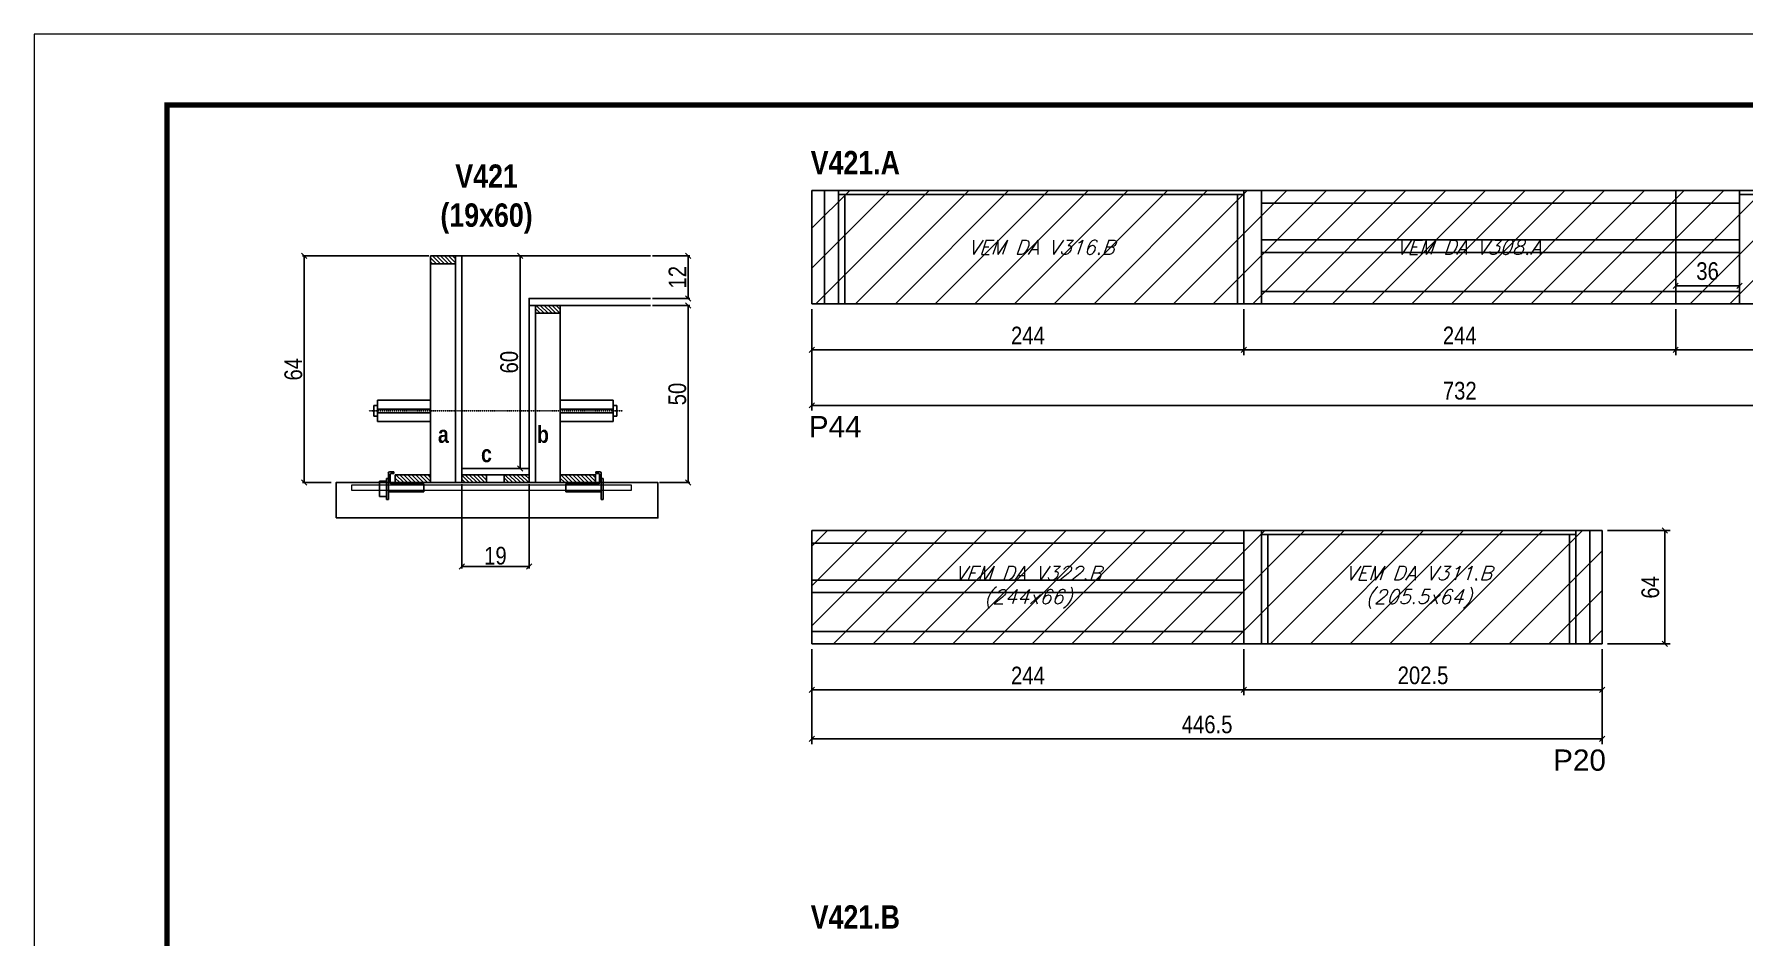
# Model space of a CAD drawing. Extents: x 3309 to 9590, y -2522 to 15424.
# Drawn here: x 3309 to 4275, y 8355 to 8865 of the extents above; entities that cross this region are included whole.
import ezdxf

# ---------------------------------------------------------------- set-up
doc = ezdxf.new("R2010")
doc.units = 0
doc.linetypes.add('DASHED', pattern=[0.75, 0.5, -0.25])
doc.linetypes.add('HIDDEN', pattern=[0.375, 0.25, -0.125])
for name, color, linetype in [('5', 5, 'Continuous'), ('barrote', 251, 'Continuous'), ('COTA', 241, 'Continuous'), ('detalhes', 4, 'Continuous'), ('NOMENCLATURA', 7, 'Continuous'), ('Painéis', 200, 'Continuous'), ('presilha', 1, 'Continuous'), ('SARR_2.2x10', 60, 'Continuous'), ('SARR_2.2x7', 40, 'Continuous'), ('SARR_3.5x7', 81, 'Continuous'), ('TENSOR', 3, 'Continuous'), ('texto', 7, 'Continuous')]:
    doc.layers.add(name, color=color, linetype=linetype)
for name, color, linetype, lineweight in [('CONCRETO', 251, 'Continuous', 25), ('Folhas', 255, 'Continuous', 9), ('Hachura', 251, 'Continuous', 9), ('SARRAFO DE PRESSAO', 251, 'DASHED', 9), ('SCO-___-LAJ', 2, 'Continuous', 0)]:
    doc.layers.add(name, color=color, linetype=linetype, lineweight=lineweight)
doc.styles.add('COTA TECNICA', font='techl___.ttf', dxfattribs={"height": 10})
doc.styles.add('COTA TECNICA 2X', font='techl___.ttf', dxfattribs={"height": 10})
doc.styles.add('Romans', font='romans.shx')
doc.styles.get("Standard").update_dxf_attribs({"font": 'arial.ttf'})
doc.styles.add('TECNICA', font='techb___.ttf', dxfattribs={"height": 10})
doc.dimstyles.new('PAINEL', dxfattribs={"dimtxt": 10, "dimasz": 3, "dimexe": 3, "dimexo": 3, "dimgap": 3, "dimtad": 1, "dimdec": 1, "dimzin": 12, "dimdsep": 46, "dimtxsty": 'COTA TECNICA', "dimblk1": 'OBLIQUE', "dimblk2": 'OBLIQUE', "dimsah": 1, "dimcen": 0.9, "dimclrd": 4, "dimclre": 4, "dimclrt": 240, "dimadec": 1, "dimazin": 3, "dimtfac": 1, "dimtdec": 1, "dimtmove": 0, "dimatfit": 3, "dimfxl": 1, "dimtolj": 1, "dimtzin": 12, "dimarcsym": 0})
doc.dimstyles.new('SECAO', dxfattribs={"dimscale": 0.333333, "dimtxt": 5, "dimasz": 9, "dimexe": 3, "dimexo": 3, "dimgap": 3, "dimtad": 1, "dimdec": 1, "dimlfac": 0.5, "dimzin": 12, "dimdsep": 46, "dimtxsty": 'COTA TECNICA 2X', "dimblk1": 'OBLIQUE', "dimblk2": 'OBLIQUE', "dimsah": 1, "dimcen": 0.9, "dimclrd": 4, "dimclre": 4, "dimclrt": 240, "dimadec": 1, "dimazin": 3, "dimtfac": 1, "dimtdec": 1, "dimtmove": 0, "dimatfit": 3, "dimfxl": 1, "dimtolj": 1, "dimtzin": 12, "dimarcsym": 0})
pattern_1 = [(135, (36786.496, -114900.4638), (-1.122532015, -1.122532015), [])]

# ---------------------------------------------------------------- blocks, each defined once
blk = doc.blocks.new('9999999999')
at = {"layer": 'Folhas'}
blk.add_lwpolyline([(98138.98, 34190.21), (99623.98, 34190.21), (99623.98, 35240.21), (98138.98, 35240.21)], close=True, dxfattribs=at)
at = {"layer": 'Folhas', "color": 30, "const_width": 3}
blk.add_lwpolyline([(98213.98, 34230.21), (99583.98, 34230.21), (99583.98, 35200.21), (98213.98, 35200.21)], close=True, dxfattribs=at)
blk = doc.blocks.new('_Oblique')
at = {"color": 0, "linetype": 'ByBlock', "lineweight": -2}
blk.add_line((-0.5, -0.5), (0.5, 0.5), dxfattribs=at)
blk = doc.blocks.new('*D1354')
at = {"layer": 'COTA', "color": 4, "lineweight": -2, "transparency": 16777216}
for p, q in [((3550.96, 8610.71), (3550.96, 8563.23)), ((3588.96, 8610.71), (3588.96, 8563.23)), ((3588.96, 8564.23), (3550.96, 8564.23))]:
    blk.add_line(p, q, dxfattribs=at)
at = {"layer": 'Defpoints', "color": 0, "transparency": 16777216}
for p in [(3550.96, 8611.71), (3588.96, 8611.71), (3550.96, 8564.23)]:
    blk.add_point(p, dxfattribs=at)
at = {"layer": 'COTA', "color": 4, "lineweight": -2, "transparency": 16777216, "xscale": 3, "yscale": 3, "zscale": 3, "rotation": 180}
blk.add_blockref('_Oblique', (3550.96, 8564.23), dxfattribs=at)
at = {"layer": 'COTA', "color": 4, "lineweight": -2, "transparency": 16777216, "xscale": 3, "yscale": 3, "zscale": 3}
blk.add_blockref('_Oblique', (3588.96, 8564.23), dxfattribs=at)
at = {"layer": 'COTA', "color": 240, "transparency": 16777216, "insert": (3569.96, 8570.32), "char_height": 10, "attachment_point": 5, "style": 'COTA TECNICA 2X'}
blk.add_mtext('\\A1;19', dxfattribs=at)
blk = doc.blocks.new('PRESILHA METÁLICA 1')
at = {"layer": 'presilha'}
for p, q in [((6, 15.5), (7.5, 15.5)), ((6, -2.5), (6, 15.5)), ((7.5, 10.6), (7.5, 19.9)), ((7.5, 15.5), (7.5, -2.5)), ((12, 21), (8.6, 21)), ((9, 11.6), (9, 18.9)), ((12, 19.5), (9.6, 19.5)), ((12, 21), (12, 19.5)), ((0, 13), (6, 13)), ((0, 13), (0, 0)), ((6, 0), (0, 0)), ((6, 13), (6, 0)), ((37.5, 4.1), (7.5, 4.1)), ((37.5, 11), (9.6, 11)), ((37.5, 11), (37.5, 4.1)), ((7.5, -2.5), (6, -2.5))]:
    blk.add_line(p, q, dxfattribs=at)
for centre, radius, start, end in [((8.6, 19.9), 1.14, 90, 180), ((9.6, 18.9), 0.57, 90, 180), ((9.6, 11.6), 0.57, 180, 270)]:
    blk.add_arc(centre, radius, start, end, dxfattribs=at)
blk = doc.blocks.new('PRESILHA METÁLICA 2')
at = {"layer": 'presilha'}
for p, q in [((-5.2, 23.5), (-5.2, 22)), ((-5.2, 23.5), (-1.9, 23.5)), ((-5.2, 22), (-2.8, 22)), ((-2.2, 14.1), (-2.2, 21.4)), ((0.8, 18), (-0.8, 18)), ((-0.8, 18), (-0.8, 0)), ((-0.8, 14.6), (-0.8, 22.4)), ((0.8, 0), (0.8, 18)), ((-30.8, 13.5), (-30.8, 6.6)), ((-30.8, 13.5), (-2.8, 13.5)), ((-30.8, 6.6), (-0.8, 6.6)), ((-0.8, 0), (0.8, 0))]:
    blk.add_line(p, q, dxfattribs=at)
for centre, radius, start, end in [((-2.8, 21.4), 0.57, 0, 90), ((-1.9, 22.4), 1.14, 0, 90), ((-2.8, 14.1), 0.57, 270, 0)]:
    blk.add_arc(centre, radius, start, end, dxfattribs=at)
blk = doc.blocks.new('*D1355')
at = {"layer": 'COTA', "color": 4, "lineweight": -2, "transparency": 16777216}
for p, q in [((3532.36, 8739.71), (3460.91, 8739.71)), ((3461.91, 8739.71), (3461.91, 8611.71)), ((3477.14, 8611.71), (3460.91, 8611.71))]:
    blk.add_line(p, q, dxfattribs=at)
at = {"layer": 'Defpoints', "color": 0, "transparency": 16777216}
for p in [(3533.36, 8739.71), (3461.91, 8611.71), (3478.14, 8611.71)]:
    blk.add_point(p, dxfattribs=at)
at = {"layer": 'COTA', "color": 4, "lineweight": -2, "transparency": 16777216, "xscale": 3, "yscale": 3, "zscale": 3}
for p, rotation in [((3461.91, 8739.71), 90), ((3461.91, 8611.71), 270)]:
    blk.add_blockref('_Oblique', p, dxfattribs=dict(at, rotation=rotation))
at = {"layer": 'COTA', "color": 240, "transparency": 16777216, "insert": (3455.81, 8675.71), "char_height": 10, "attachment_point": 5, "rotation": 90, "style": 'COTA TECNICA 2X'}
blk.add_mtext('\\A1;64', dxfattribs=at)
blk = doc.blocks.new('*D1356')
at = {"layer": 'COTA', "color": 4, "lineweight": -2, "transparency": 16777216}
for p, q in [((3658.66, 8711.71), (3679.88, 8711.71)), ((3678.88, 8711.71), (3678.88, 8611.71)), ((3662.77, 8611.71), (3679.88, 8611.71))]:
    blk.add_line(p, q, dxfattribs=at)
at = {"layer": 'Defpoints', "color": 0, "transparency": 16777216}
for p in [(3657.66, 8711.71), (3661.77, 8611.71), (3678.88, 8611.71)]:
    blk.add_point(p, dxfattribs=at)
at = {"layer": 'COTA', "color": 4, "lineweight": -2, "transparency": 16777216, "xscale": 3, "yscale": 3, "zscale": 3}
for p, rotation in [((3678.88, 8711.71), 90), ((3678.88, 8611.71), 270)]:
    blk.add_blockref('_Oblique', p, dxfattribs=dict(at, rotation=rotation))
at = {"layer": 'COTA', "color": 240, "transparency": 16777216, "insert": (3672.77, 8661.71), "char_height": 10, "attachment_point": 5, "rotation": 90, "style": 'COTA TECNICA 2X'}
blk.add_mtext('\\A1;50', dxfattribs=at)
blk = doc.blocks.new('*D1357')
at = {"layer": 'COTA', "color": 4, "lineweight": -2, "transparency": 16777216}
for p, q in [((3587.96, 8739.71), (3582.88, 8739.71)), ((3583.88, 8619.71), (3583.88, 8739.71)), ((3587.96, 8619.71), (3582.88, 8619.71))]:
    blk.add_line(p, q, dxfattribs=at)
at = {"layer": 'Defpoints', "color": 0, "transparency": 16777216}
for p in [(3583.88, 8739.71), (3588.96, 8739.71), (3588.96, 8619.71)]:
    blk.add_point(p, dxfattribs=at)
at = {"layer": 'COTA', "color": 4, "lineweight": -2, "transparency": 16777216, "xscale": 3, "yscale": 3, "zscale": 3}
for p, rotation in [((3583.88, 8739.71), 90), ((3583.88, 8619.71), 270)]:
    blk.add_blockref('_Oblique', p, dxfattribs=dict(at, rotation=rotation))
at = {"layer": 'COTA', "color": 240, "transparency": 16777216, "insert": (3577.78, 8679.71), "char_height": 10, "attachment_point": 5, "rotation": 90, "style": 'COTA TECNICA 2X'}
blk.add_mtext('\\A1;60', dxfattribs=at)
blk = doc.blocks.new('*D1358')
at = {"layer": 'COTA', "color": 4, "lineweight": -2, "transparency": 16777216}
for p, q in [((3658.66, 8739.71), (3679.88, 8739.71)), ((3678.88, 8715.71), (3678.88, 8739.71)), ((3658.66, 8715.71), (3679.88, 8715.71))]:
    blk.add_line(p, q, dxfattribs=at)
at = {"layer": 'Defpoints', "color": 0, "transparency": 16777216}
for p in [(3657.66, 8739.71), (3678.88, 8739.71), (3657.66, 8715.71)]:
    blk.add_point(p, dxfattribs=at)
at = {"layer": 'COTA', "color": 4, "lineweight": -2, "transparency": 16777216, "xscale": 3, "yscale": 3, "zscale": 3}
for p, rotation in [((3678.88, 8739.71), 90), ((3678.88, 8715.71), 270)]:
    blk.add_blockref('_Oblique', p, dxfattribs=dict(at, rotation=rotation))
at = {"layer": 'COTA', "color": 240, "transparency": 16777216, "insert": (3672.82, 8727.71), "char_height": 10, "attachment_point": 5, "rotation": 90, "style": 'COTA TECNICA 2X'}
blk.add_mtext('\\A1;12', dxfattribs=at)
blk = doc.blocks.new('*D1359')
at = {"layer": 'COTA', "color": 4, "linetype": 'ByBlock', "lineweight": -2, "transparency": 16777216}
for p, q in [((3992.83, 8709.62), (3992.83, 8683.71)), ((4236.83, 8709.62), (4236.83, 8683.71)), ((4236.83, 8686.71), (3992.83, 8686.71))]:
    blk.add_line(p, q, dxfattribs=at)
at = {"layer": 'Defpoints', "color": 0, "linetype": 'ByBlock', "transparency": 16777216}
for p in [(3992.83, 8712.62), (4236.83, 8712.62), (3992.83, 8686.71)]:
    blk.add_point(p, dxfattribs=at)
at = {"layer": 'COTA', "color": 4, "linetype": 'ByBlock', "lineweight": -2, "transparency": 16777216, "xscale": 3, "yscale": 3, "zscale": 3, "rotation": 180}
blk.add_blockref('_Oblique', (3992.83, 8686.71), dxfattribs=at)
at = {"layer": 'COTA', "color": 4, "linetype": 'ByBlock', "lineweight": -2, "transparency": 16777216, "xscale": 3, "yscale": 3, "zscale": 3}
blk.add_blockref('_Oblique', (4236.83, 8686.71), dxfattribs=at)
at = {"layer": 'COTA', "color": 240, "linetype": 'ByBlock', "transparency": 16777216, "insert": (4114.83, 8694.78), "char_height": 10, "attachment_point": 5, "style": 'COTA TECNICA'}
blk.add_mtext('\\A1;244', dxfattribs=at)
blk = doc.blocks.new('*D1360')
at = {"layer": 'COTA', "color": 4, "linetype": 'ByBlock', "lineweight": -2, "transparency": 16777216}
for p, q in [((3748.83, 8709.62), (3748.83, 8683.71)), ((3992.83, 8709.62), (3992.83, 8683.71)), ((3992.83, 8686.71), (3748.83, 8686.71))]:
    blk.add_line(p, q, dxfattribs=at)
at = {"layer": 'Defpoints', "color": 0, "linetype": 'ByBlock', "transparency": 16777216}
for p in [(3748.83, 8712.62), (3992.83, 8712.62), (3748.83, 8686.71)]:
    blk.add_point(p, dxfattribs=at)
at = {"layer": 'COTA', "color": 4, "linetype": 'ByBlock', "lineweight": -2, "transparency": 16777216, "xscale": 3, "yscale": 3, "zscale": 3, "rotation": 180}
blk.add_blockref('_Oblique', (3748.83, 8686.71), dxfattribs=at)
at = {"layer": 'COTA', "color": 4, "linetype": 'ByBlock', "lineweight": -2, "transparency": 16777216, "xscale": 3, "yscale": 3, "zscale": 3}
blk.add_blockref('_Oblique', (3992.83, 8686.71), dxfattribs=at)
at = {"layer": 'COTA', "color": 240, "linetype": 'ByBlock', "transparency": 16777216, "insert": (3870.83, 8694.78), "char_height": 10, "attachment_point": 5, "style": 'COTA TECNICA'}
blk.add_mtext('\\A1;244', dxfattribs=at)
blk = doc.blocks.new('*D1361')
at = {"layer": 'COTA', "color": 4, "linetype": 'ByBlock', "lineweight": -2, "transparency": 16777216}
for p, q in [((3748.83, 8709.62), (3748.83, 8652.32)), ((4480.83, 8709.62), (4480.83, 8652.32)), ((4480.83, 8655.32), (3748.83, 8655.32))]:
    blk.add_line(p, q, dxfattribs=at)
at = {"layer": 'Defpoints', "color": 0, "linetype": 'ByBlock', "transparency": 16777216}
for p in [(3748.83, 8712.62), (4480.83, 8712.62), (3748.83, 8655.32)]:
    blk.add_point(p, dxfattribs=at)
at = {"layer": 'COTA', "color": 4, "linetype": 'ByBlock', "lineweight": -2, "transparency": 16777216, "xscale": 3, "yscale": 3, "zscale": 3, "rotation": 180}
blk.add_blockref('_Oblique', (3748.83, 8655.32), dxfattribs=at)
at = {"layer": 'COTA', "color": 4, "linetype": 'ByBlock', "lineweight": -2, "transparency": 16777216, "xscale": 3, "yscale": 3, "zscale": 3}
blk.add_blockref('_Oblique', (4480.83, 8655.32), dxfattribs=at)
at = {"layer": 'COTA', "color": 240, "linetype": 'ByBlock', "transparency": 16777216, "insert": (4114.83, 8663.54), "char_height": 10, "attachment_point": 5, "style": 'COTA TECNICA'}
blk.add_mtext('\\A1;732', dxfattribs=at)
blk = doc.blocks.new('*D1362')
at = {"layer": 'COTA', "color": 4, "lineweight": -2, "transparency": 16777216}
for p, q in [((4236.83, 8709.62), (4236.83, 8683.71)), ((4480.83, 8709.62), (4480.83, 8683.71)), ((4236.83, 8686.71), (4480.83, 8686.71))]:
    blk.add_line(p, q, dxfattribs=at)
at = {"layer": 'Defpoints', "color": 0, "transparency": 16777216}
for p in [(4236.83, 8712.62), (4480.83, 8712.62), (4480.83, 8686.71)]:
    blk.add_point(p, dxfattribs=at)
at = {"layer": 'COTA', "color": 4, "lineweight": -2, "transparency": 16777216, "xscale": 3, "yscale": 3, "zscale": 3, "rotation": 180}
blk.add_blockref('_Oblique', (4236.83, 8686.71), dxfattribs=at)
at = {"layer": 'COTA', "color": 4, "lineweight": -2, "transparency": 16777216, "xscale": 3, "yscale": 3, "zscale": 3}
blk.add_blockref('_Oblique', (4480.83, 8686.71), dxfattribs=at)
at = {"layer": 'COTA', "color": 240, "transparency": 16777216, "insert": (4358.83, 8694.78), "char_height": 10, "attachment_point": 5, "style": 'COTA TECNICA'}
blk.add_mtext('\\A1;244', dxfattribs=at)
blk = doc.blocks.new('*D1364')
at = {"layer": 'COTA', "color": 4, "lineweight": -2, "transparency": 16777216}
for p, q in [((4236.83, 8722.62), (4236.83, 8725.87)), ((4236.83, 8722.87), (4272.83, 8722.87)), ((4272.83, 8722.62), (4272.83, 8725.87))]:
    blk.add_line(p, q, dxfattribs=at)
at = {"layer": 'Defpoints', "color": 0, "transparency": 16777216}
for p in [(4272.83, 8722.87), (4236.83, 8719.62), (4272.83, 8719.62)]:
    blk.add_point(p, dxfattribs=at)
at = {"layer": 'COTA', "color": 4, "lineweight": -2, "transparency": 16777216, "xscale": 3, "yscale": 3, "zscale": 3, "rotation": 180}
blk.add_blockref('_Oblique', (4236.83, 8722.87), dxfattribs=at)
at = {"layer": 'COTA', "color": 4, "lineweight": -2, "transparency": 16777216, "xscale": 3, "yscale": 3, "zscale": 3}
blk.add_blockref('_Oblique', (4272.83, 8722.87), dxfattribs=at)
at = {"layer": 'COTA', "color": 240, "transparency": 16777216, "insert": (4254.83, 8731.09), "char_height": 10, "attachment_point": 5, "style": 'COTA TECNICA'}
blk.add_mtext('\\A1;36', dxfattribs=at)
blk = doc.blocks.new('*D1366')
at = {"layer": 'COTA', "color": 4, "linetype": 'ByBlock', "lineweight": -2, "transparency": 16777216}
for p, q in [((3992.83, 8517.54), (3992.83, 8491.63)), ((4195.33, 8517.54), (4195.33, 8491.63)), ((4195.33, 8494.63), (3992.83, 8494.63))]:
    blk.add_line(p, q, dxfattribs=at)
at = {"layer": 'Defpoints', "color": 0, "linetype": 'ByBlock', "transparency": 16777216}
for p in [(3992.83, 8520.54), (4195.33, 8520.54), (3992.83, 8494.63)]:
    blk.add_point(p, dxfattribs=at)
at = {"layer": 'COTA', "color": 4, "linetype": 'ByBlock', "lineweight": -2, "transparency": 16777216, "xscale": 3, "yscale": 3, "zscale": 3, "rotation": 180}
blk.add_blockref('_Oblique', (3992.83, 8494.63), dxfattribs=at)
at = {"layer": 'COTA', "color": 4, "linetype": 'ByBlock', "lineweight": -2, "transparency": 16777216, "xscale": 3, "yscale": 3, "zscale": 3}
blk.add_blockref('_Oblique', (4195.33, 8494.63), dxfattribs=at)
at = {"layer": 'COTA', "color": 240, "linetype": 'ByBlock', "transparency": 16777216, "insert": (4094.08, 8502.74), "char_height": 10, "attachment_point": 5, "style": 'COTA TECNICA'}
blk.add_mtext('\\A1;202.5', dxfattribs=at)
blk = doc.blocks.new('*D1367')
at = {"layer": 'COTA', "color": 4, "linetype": 'ByBlock', "lineweight": -2, "transparency": 16777216}
for p, q in [((3748.83, 8517.54), (3748.83, 8491.63)), ((3992.83, 8517.54), (3992.83, 8491.63)), ((3992.83, 8494.63), (3748.83, 8494.63))]:
    blk.add_line(p, q, dxfattribs=at)
at = {"layer": 'Defpoints', "color": 0, "linetype": 'ByBlock', "transparency": 16777216}
for p in [(3748.83, 8520.54), (3992.83, 8520.54), (3748.83, 8494.63)]:
    blk.add_point(p, dxfattribs=at)
at = {"layer": 'COTA', "color": 4, "linetype": 'ByBlock', "lineweight": -2, "transparency": 16777216, "xscale": 3, "yscale": 3, "zscale": 3, "rotation": 180}
blk.add_blockref('_Oblique', (3748.83, 8494.63), dxfattribs=at)
at = {"layer": 'COTA', "color": 4, "linetype": 'ByBlock', "lineweight": -2, "transparency": 16777216, "xscale": 3, "yscale": 3, "zscale": 3}
blk.add_blockref('_Oblique', (3992.83, 8494.63), dxfattribs=at)
at = {"layer": 'COTA', "color": 240, "linetype": 'ByBlock', "transparency": 16777216, "insert": (3870.83, 8502.7), "char_height": 10, "attachment_point": 5, "style": 'COTA TECNICA'}
blk.add_mtext('\\A1;244', dxfattribs=at)
blk = doc.blocks.new('*D1368')
at = {"layer": 'COTA', "color": 4, "linetype": 'ByBlock', "lineweight": -2, "transparency": 16777216}
for p, q in [((3748.83, 8517.54), (3748.83, 8463.92)), ((4195.33, 8517.54), (4195.33, 8463.92)), ((4195.33, 8466.92), (3748.83, 8466.92))]:
    blk.add_line(p, q, dxfattribs=at)
at = {"layer": 'Defpoints', "color": 0, "linetype": 'ByBlock', "transparency": 16777216}
for p in [(3748.83, 8520.54), (4195.33, 8520.54), (3748.83, 8466.92)]:
    blk.add_point(p, dxfattribs=at)
at = {"layer": 'COTA', "color": 4, "linetype": 'ByBlock', "lineweight": -2, "transparency": 16777216, "xscale": 3, "yscale": 3, "zscale": 3, "rotation": 180}
blk.add_blockref('_Oblique', (3748.83, 8466.92), dxfattribs=at)
at = {"layer": 'COTA', "color": 4, "linetype": 'ByBlock', "lineweight": -2, "transparency": 16777216, "xscale": 3, "yscale": 3, "zscale": 3}
blk.add_blockref('_Oblique', (4195.33, 8466.92), dxfattribs=at)
at = {"layer": 'COTA', "color": 240, "linetype": 'ByBlock', "transparency": 16777216, "insert": (3972.08, 8475.03), "char_height": 10, "attachment_point": 5, "style": 'COTA TECNICA'}
blk.add_mtext('\\A1;446.5', dxfattribs=at)
blk = doc.blocks.new('*D1369')
at = {"layer": 'COTA', "color": 4, "lineweight": -2, "transparency": 16777216}
for p, q in [((4198.33, 8584.54), (4233.63, 8584.54)), ((4230.63, 8584.54), (4230.63, 8520.54)), ((4198.33, 8520.54), (4233.63, 8520.54))]:
    blk.add_line(p, q, dxfattribs=at)
at = {"layer": 'Defpoints', "color": 0, "transparency": 16777216}
for p in [(4195.33, 8584.54), (4195.33, 8520.54), (4230.63, 8520.54)]:
    blk.add_point(p, dxfattribs=at)
at = {"layer": 'COTA', "color": 4, "lineweight": -2, "transparency": 16777216, "xscale": 3, "yscale": 3, "zscale": 3}
for p, rotation in [((4230.63, 8584.54), 90), ((4230.63, 8520.54), 270)]:
    blk.add_blockref('_Oblique', p, dxfattribs=dict(at, rotation=rotation))
at = {"layer": 'COTA', "color": 240, "transparency": 16777216, "insert": (4222.53, 8552.54), "char_height": 10, "attachment_point": 5, "rotation": 90, "style": 'COTA TECNICA'}
blk.add_mtext('\\A1;64', dxfattribs=at)

msp = doc.modelspace()

# ---------------------------------------------------------------- hatches: boundary and pattern name
at = {"layer": 'Hachura', "linetype": 'ByBlock'}
h = msp.add_hatch(dxfattribs=at)
h.set_pattern_fill('ANSI31', color=256, scale=5)
h.paths.add_polyline_path([(3992.83, 8776.62), (3748.83, 8776.62), (3748.83, 8712.62), (3992.83, 8712.62)])
h.paths.add_polyline_path([(4236.83, 8776.62), (3992.83, 8776.62), (3992.83, 8712.62), (4236.83, 8712.62)])
h.paths.add_polyline_path([(4480.83, 8776.62), (4236.83, 8776.62), (4236.83, 8712.62), (4480.83, 8712.62)])
h.paths.add_polyline_path([(4195.33, 8584.54), (3992.83, 8584.54), (3992.83, 8520.54), (4195.33, 8520.54)])
h.paths.add_polyline_path([(3992.83, 8584.54), (3748.83, 8584.54), (3748.83, 8520.54), (3992.83, 8520.54)])
at = {"layer": 'SARR_2.2x10'}
h = msp.add_hatch(dxfattribs=at)
h.set_pattern_fill('ANSI31', color=256, scale=0.5, angle=90)
h.set_pattern_definition([(135, (36706.896, -114900.4638), (-1.122532015, -1.122532015), [])])
h.paths.add_polyline_path([(3513.36, 8616.11), (3513.36, 8611.71), (3533.36, 8611.71), (3533.36, 8616.11)])
h = msp.add_hatch(dxfattribs=at)
h.set_pattern_fill('ANSI31', color=256, scale=0.5, angle=90)
h.set_pattern_definition([(135, (36800.096, -114900.4638), (-1.122532015, -1.122532015), [])])
h.paths.add_polyline_path([(3606.56, 8616.11), (3606.56, 8611.71), (3626.56, 8611.71), (3626.56, 8616.11)])
at = {"layer": 'SARR_2.2x7'}
h = msp.add_hatch(dxfattribs=at)
h.set_pattern_fill('ANSI31', color=256, scale=0.5, angle=90)
h.set_pattern_definition([(135, (36720.896, -114776.8638), (-1.122532015, -1.122532015), [])])
h.paths.add_polyline_path([(3547.36, 8739.71), (3547.36, 8735.31), (3533.36, 8735.31), (3533.36, 8739.71)])
h = msp.add_hatch(dxfattribs=at)
h.set_pattern_fill('ANSI31', color=256, scale=0.5, angle=90)
h.set_pattern_definition([(135, (36700.896, -114804.8638), (-1.122532015, -1.122532015), [])])
h.paths.add_polyline_path([(3592.56, 8711.71), (3592.56, 8707.31), (3606.56, 8707.31), (3606.56, 8711.71)])
h = msp.add_hatch(dxfattribs=at)
h.set_pattern_fill('ANSI31', color=256, scale=0.5, angle=90)
h.set_pattern_definition(pattern_1)
h.paths.add_polyline_path([(3564.96, 8611.71), (3564.96, 8616.11), (3550.96, 8616.11), (3550.96, 8611.71)])
h = msp.add_hatch(dxfattribs=at)
h.set_pattern_fill('ANSI31', color=256, scale=0.5, angle=90)
h.set_pattern_definition(pattern_1)
h.paths.add_polyline_path([(3574.96, 8616.11), (3574.96, 8611.71), (3588.96, 8611.71), (3588.96, 8616.11)])

# ---------------------------------------------------------------- linework, layer by layer
at = {"ltscale": 3}
for p, q in [((3501.36, 8655.16), (3501.36, 8649.16)), ((3503.36, 8655.16), (3501.36, 8655.16)), ((3503.36, 8658.16), (3503.36, 8646.16)), ((3503.36, 8658.16), (3533.36, 8658.16)), ((3636.56, 8658.16), (3606.56, 8658.16)), ((3636.56, 8658.16), (3636.56, 8646.16)), ((3638.56, 8655.16), (3636.56, 8655.16)), ((3638.56, 8655.16), (3638.56, 8649.16)), ((3503.36, 8649.16), (3501.36, 8649.16)), ((3533.36, 8653.16), (3503.36, 8653.16)), ((3533.36, 8651.16), (3503.36, 8651.16)), ((3503.36, 8646.16), (3533.36, 8646.16)), ((3606.56, 8653.16), (3636.56, 8653.16)), ((3606.56, 8651.16), (3636.56, 8651.16)), ((3636.56, 8646.16), (3606.56, 8646.16)), ((3636.56, 8649.16), (3638.56, 8649.16))]:
    msp.add_line(p, q, dxfattribs=at)
at = {"layer": 'barrote'}
msp.add_lwpolyline([(3479.9, 8591.71), (3661.82, 8591.71), (3661.82, 8611.71), (3479.9, 8611.71)], close=True, dxfattribs=at)
at = {"layer": 'CONCRETO', "linetype": 'Continuous'}
msp.add_line((3657.66, 8739.71), (3550.96, 8739.71), dxfattribs=at)
at = {"layer": 'detalhes', "color": 250}
msp.add_line((3479.9, 8591.71), (3479.9, 8611.71), dxfattribs=at)
at = {"layer": 'Painéis', "linetype": 'ByBlock'}
for p, q in [((4480.83, 8776.62), (3748.83, 8776.62)), ((3748.83, 8712.62), (3748.83, 8776.62)), ((3992.83, 8712.62), (3992.83, 8776.62)), ((4236.83, 8712.62), (4236.83, 8776.62)), ((4480.83, 8712.62), (3748.83, 8712.62)), ((4195.33, 8584.54), (3748.83, 8584.54)), ((3748.83, 8520.54), (3748.83, 8584.54)), ((3992.83, 8520.54), (3992.83, 8584.54)), ((4195.33, 8520.54), (4195.33, 8584.54)), ((4195.33, 8520.54), (3748.83, 8520.54))]:
    msp.add_line(p, q, dxfattribs=at)
at = {"layer": 'Painéis', "linetype": 'Continuous'}
for points in [[(3547.36, 8611.71), (3547.36, 8739.71), (3550.96, 8739.71), (3550.96, 8611.71)], [(3592.56, 8611.71), (3592.56, 8711.71), (3588.96, 8711.71), (3588.96, 8611.71)], [(3588.96, 8619.71), (3550.96, 8619.71), (3550.96, 8616.11), (3588.96, 8616.11)]]:
    msp.add_lwpolyline(points, close=True, dxfattribs=at)
at = {"layer": 'Painéis', "linetype": 'Continuous', "elevation": 0}
msp.add_lwpolyline([(3657.66, 8711.71), (3588.96, 8711.71), (3588.96, 8715.71), (3657.66, 8715.71)], dxfattribs=at)
at = {"layer": 'SARR_2.2x10', "linetype": 'ByBlock'}
for p, q in [((4002.83, 8712.62), (4002.83, 8776.62)), ((4002.83, 8520.54), (4002.83, 8584.54))]:
    msp.add_line(p, q, dxfattribs=at)
at = {"layer": 'SARR_2.2x10'}
for points in [[(3513.36, 8616.11), (3533.36, 8616.11), (3533.36, 8611.71), (3513.36, 8611.71)], [(3606.56, 8616.11), (3626.56, 8616.11), (3626.56, 8611.71), (3606.56, 8611.71)]]:
    msp.add_lwpolyline(points, close=True, dxfattribs=at)
at = {"layer": 'SARR_2.2x7', "linetype": 'Continuous'}
for p, q in [((3755.83, 8712.62), (3755.83, 8776.62)), ((3992.83, 8774.42), (3763.83, 8774.42)), ((4272.83, 8774.42), (4394.83, 8774.42)), ((4236.83, 8769.62), (4002.83, 8769.62)), ((4236.83, 8769.62), (4272.83, 8769.62)), ((4236.83, 8748.73), (4002.83, 8748.73)), ((4236.83, 8748.73), (4272.83, 8748.73)), ((4236.83, 8741.73), (4002.83, 8741.73)), ((4236.83, 8741.73), (4272.83, 8741.73)), ((4236.83, 8719.62), (4002.83, 8719.62)), ((4236.83, 8719.62), (4272.83, 8719.62)), ((4180.33, 8582.34), (4002.83, 8582.34)), ((4188.33, 8520.54), (4188.33, 8584.54)), ((3992.83, 8577.54), (3748.83, 8577.54)), ((3992.83, 8556.65), (3748.83, 8556.65)), ((3992.83, 8549.65), (3748.83, 8549.65)), ((3992.83, 8527.54), (3748.83, 8527.54))]:
    msp.add_line(p, q, dxfattribs=at)
at = {"layer": 'SARR_2.2x7', "elevation": 0}
for points in [[(3533.36, 8739.71), (3547.36, 8739.71), (3547.36, 8735.31), (3533.36, 8735.31)], [(3606.56, 8711.71), (3592.56, 8711.71), (3592.56, 8707.31), (3606.56, 8707.31)]]:
    msp.add_lwpolyline(points, close=True, dxfattribs=at)
at = {"layer": 'SARR_2.2x7'}
for points in [[(3550.96, 8616.11), (3564.96, 8616.11), (3564.96, 8611.71), (3550.96, 8611.71)], [(3588.96, 8616.11), (3574.96, 8616.11), (3574.96, 8611.71), (3588.96, 8611.71)]]:
    msp.add_lwpolyline(points, close=True, dxfattribs=at)
at = {"layer": 'SARR_3.5x7'}
for p, q in [((3763.83, 8776.62), (3763.83, 8712.62)), ((3767.33, 8774.42), (3767.33, 8712.62)), ((3989.33, 8774.42), (3989.33, 8712.62)), ((4272.83, 8712.62), (4272.83, 8776.62)), ((4006.33, 8582.34), (4006.33, 8520.54)), ((4176.83, 8582.34), (4176.83, 8520.54)), ((4180.33, 8584.54), (4180.33, 8520.54))]:
    msp.add_line(p, q, dxfattribs=at)
for points in [[(3547.36, 8735.31), (3533.36, 8735.31), (3533.36, 8611.71), (3547.36, 8611.71)], [(3592.56, 8707.31), (3606.56, 8707.31), (3606.56, 8611.71), (3592.56, 8611.71)]]:
    msp.add_lwpolyline(points, close=True, dxfattribs=at)
at = {"layer": 'SCO-___-LAJ', "color": 1}
msp.add_lwpolyline([(3488.9, 8610.37), (3646.74, 8610.37), (3646.74, 8607.17), (3488.9, 8607.17)], close=True, dxfattribs=at)
at = {"layer": 'TENSOR', "linetype": 'HIDDEN', "ltscale": 0.5}
msp.add_line((3498.36, 8652.16), (3641.86, 8652.16), dxfattribs=at)

# ---------------------------------------------------------------- block references
at = {"layer": 'presilha', "xscale": 0.6666666666666666, "yscale": 0.6666666666666666, "zscale": 0.6666666666666666}
for name, p in [('PRESILHA METÁLICA 1', (3504.49, 8603.74)), ('PRESILHA METÁLICA 2', (3630.24, 8602.07))]:
    msp.add_blockref(name, p, dxfattribs=at)
at = {"layer": 'SARRAFO DE PRESSAO', "color": 6, "linetype": 'ByBlock'}
msp.add_blockref('9999999999', (-94829.61, -26375.22), dxfattribs=at)

# ---------------------------------------------------------------- texts
at = {"layer": '5', "linetype": 'Continuous'}
for s, p in [('P44', (3747.03, 8637.31)), ('P20', (4167.59, 8448.91))]:
    msp.add_text(s, height=12, rotation=0.00004, dxfattribs=at).set_placement(p)
at = {"layer": 'detalhes', "style": 'TECNICA'}
for s, p in [('a', (3537.48, 8634.14)), ('b', (3593.46, 8634.13)), ('c', (3561.85, 8623.18))]:
    msp.add_text(s, height=9.6, dxfattribs=at).set_placement(p)
at = {"layer": 'NOMENCLATURA', "style": 'TECNICA'}
for s, p in [('V421.A', (3748.11, 8785.81)), ('V421.B', (3748.11, 8359.69))]:
    msp.add_text(s, height=13.2, dxfattribs=at).set_placement(p)
at = {"layer": 'NOMENCLATURA', "insert": (3564.96, 8791.4), "char_height": 13.2, "attachment_point": 2, "style": 'TECNICA'}
msp.add_mtext_dynamic_manual_height_columns('V421\\P(19x60)', width=300.2766, gutter_width=1, heights=[0], dxfattribs=at)
at = {"layer": 'texto', "color": 2, "char_height": 8, "attachment_point": 5, "style": 'Romans'}
for s, insert in [('{\\Q19;\\C256;VEM DA V316.B}', (3878.33, 8744.62)), ('{\\Q19;\\C256;VEM DA V308.A}', (4119.83, 8744.62)), ('{\\Q19;\\C256;VEM DA V322.B^J(244x66)}', (3870.83, 8552.54)), ('{\\Q19;\\C256;VEM DA V311.B\\P(205.5x64)}', (4091.58, 8552.54))]:
    msp.add_mtext(s, dxfattribs=dict(at, insert=insert))

# ---------------------------------------------------------------- dimensions: what is measured, and where the dimension line sits
at = {"layer": 'COTA'}
for base, p1, p2, dimstyle, picture, middle in [((3461.91, 8611.71, 0), (3533.36, 8739.71), (3478.14, 8611.71, 0), 'SECAO', '*D1355', (3455.81, 8675.71, 0)), ((3583.88, 8739.71), (3588.96, 8619.71), (3588.96, 8739.71), 'SECAO', '*D1357', (3577.78, 8679.71)), ((3678.88, 8739.71), (3657.66, 8715.71), (3657.66, 8739.71), 'SECAO', '*D1358', (3672.82, 8727.71)), ((3678.88, 8611.71, 0), (3657.66, 8711.71), (3661.77, 8611.71, 0), 'SECAO', '*D1356', (3672.77, 8661.71, 0)), ((4230.63, 8520.54), (4195.33, 8584.54), (4195.33, 8520.54), 'PAINEL', '*D1369', (4222.53, 8552.54))]:
    dim = msp.add_linear_dim(base=base, p1=p1, p2=p2, angle=90, dimstyle=dimstyle, dxfattribs=at)
    dim.commit()
    dim.dimension.update_dxf_attribs({"geometry": picture, "text_midpoint": middle})
for base, p1, p2, picture, middle in [((4272.83, 8722.87), (4236.83, 8719.62), (4272.83, 8719.62), '*D1364', (4254.83, 8731.09)), ((4480.83, 8686.71), (4236.83, 8712.62), (4480.83, 8712.62), '*D1362', (4358.83, 8694.78))]:
    dim = msp.add_linear_dim(base=base, p1=p1, p2=p2, dimstyle='PAINEL', dxfattribs=at)
    dim.commit()
    dim.dimension.update_dxf_attribs({"geometry": picture, "text_midpoint": middle})
at = {"layer": 'COTA', "linetype": 'ByBlock'}
for base, p1, p2, picture, middle in [((3748.83, 8686.71), (3992.83, 8712.62), (3748.83, 8712.62), '*D1360', (3870.83, 8694.78)), ((3748.83, 8494.63), (3992.83, 8520.54), (3748.83, 8520.54), '*D1367', (3870.83, 8502.7))]:
    dim = msp.add_linear_dim(base=base, p1=p1, p2=p2, angle=180, dimstyle='PAINEL', override={"dimtmove": 1}, dxfattribs=at)
    dim.commit()
    dim.dimension.update_dxf_attribs({"geometry": picture, "text_midpoint": middle})
for base, p1, p2, picture, middle in [((3748.83, 8655.32), (4480.83, 8712.62), (3748.83, 8712.62), '*D1361', (4114.83, 8663.54)), ((3992.83, 8686.71), (4236.83, 8712.62), (3992.83, 8712.62), '*D1359', (4114.83, 8694.78)), ((3748.83, 8466.92), (4195.33, 8520.54), (3748.83, 8520.54), '*D1368', (3972.08, 8475.03)), ((3992.83, 8494.63), (4195.33, 8520.54), (3992.83, 8520.54), '*D1366', (4094.08, 8502.74))]:
    dim = msp.add_linear_dim(base=base, p1=p1, p2=p2, angle=180, dimstyle='PAINEL', dxfattribs=at)
    dim.commit()
    dim.dimension.update_dxf_attribs({"geometry": picture, "text_midpoint": middle})
at = {"layer": 'COTA'}
dim = msp.add_linear_dim(base=(3550.96, 8564.23), p1=(3588.96, 8611.71), p2=(3550.96, 8611.71), angle=180, dimstyle='SECAO', dxfattribs=at)
dim.commit()
dim.dimension.update_dxf_attribs({"geometry": '*D1354', "text_midpoint": (3569.96, 8564.23), "dimtype": 160})

doc.saveas('drawing.dxf')
